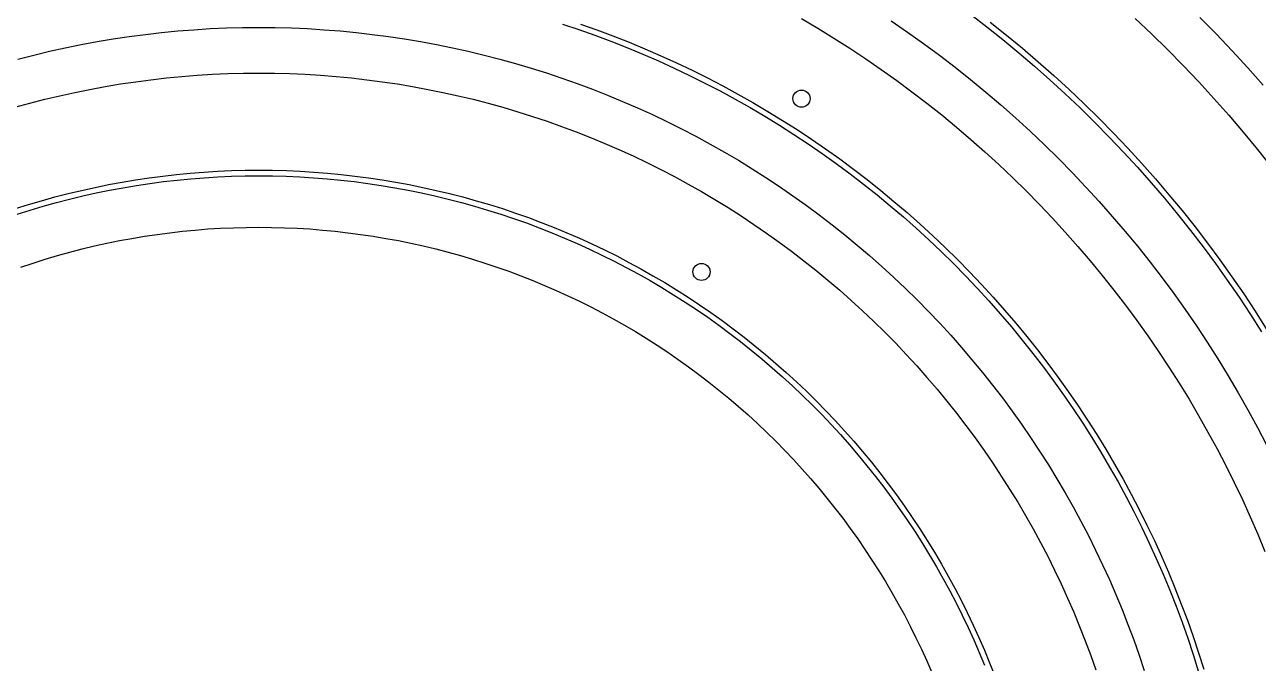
# Model space of a CAD drawing. Header units: metres. Extents: x 9 to 1211, y 9 to 2781.
# Drawn here: x 875 to 1091, y 2537.6 to 2649.5 of the extents above; entities that cross this region are included whole.
import ezdxf

# ---------------------------------------------------------------- set-up
doc = ezdxf.new("R2010")
doc.units = ezdxf.units.M
for name, color, linetype in [('ACIKLIK', 5, 'Continuous'), ('ASKI_DELIK', 6, 'Continuous'), ('CAM_SABLON', 4, 'Continuous'), ('DIS_KENAR_V91_Z3', 1, 'Continuous'), ('LAMBA_T4_Z4', 3, 'Continuous')]:
    doc.layers.add(name, color=color, linetype=linetype)

msp = doc.modelspace()

# ---------------------------------------------------------------- linework, layer by layer
at = {"layer": 'ACIKLIK'}
for points in [[(1080.76, 2650.76), (1083.61, 2647.85), (1086.4, 2644.9), (1089.15, 2641.91), (1091.85, 2638.86)], [(873.81, 2643.44), (876.57, 2644.16), (879.33, 2644.82), (882.11, 2645.44), (884.9, 2646), (887.7, 2646.52), (890.5, 2646.99), (893.31, 2647.41), (896.14, 2647.78), (898.96, 2648.11), (901.79, 2648.38), (904.63, 2648.6), (907.47, 2648.78), (910.31, 2648.9), (913.16, 2648.97), (916, 2649), (918.84, 2648.97), (921.69, 2648.9), (924.53, 2648.78), (927.37, 2648.6), (930.21, 2648.38), (933.04, 2648.11), (935.86, 2647.78), (938.69, 2647.41), (941.5, 2646.99), (944.3, 2646.52), (947.1, 2646), (949.89, 2645.44), (952.67, 2644.82), (955.43, 2644.16), (958.19, 2643.44), (960.93, 2642.68), (963.66, 2641.88), (966.37, 2641.02), (969.07, 2640.12), (971.75, 2639.17), (974.41, 2638.17), (977.06, 2637.13), (979.69, 2636.04), (982.3, 2634.91), (984.89, 2633.73), (987.45, 2632.5), (990, 2631.23), (992.52, 2629.92), (995.02, 2628.56), (997.5, 2627.16), (999.95, 2625.72), (1002.38, 2624.23), (1004.78, 2622.7), (1007.15, 2621.13), (1009.49, 2619.52), (1011.81, 2617.87), (1014.1, 2616.18), (1016.35, 2614.44), (1018.58, 2612.67), (1020.77, 2610.86), (1022.94, 2609.02), (1025.07, 2607.13), (1027.17, 2605.21), (1029.23, 2603.25), (1031.26, 2601.26), (1033.25, 2599.23), (1035.21, 2597.17), (1037.13, 2595.07), (1039.02, 2592.94), (1040.86, 2590.77), (1042.67, 2588.58), (1044.44, 2586.35), (1046.18, 2584.1), (1047.87, 2581.81), (1049.52, 2579.49), (1051.13, 2577.15), (1052.7, 2574.78), (1054.23, 2572.38), (1055.72, 2569.95), (1057.16, 2567.5), (1058.56, 2565.02), (1059.92, 2562.52), (1061.23, 2560), (1062.5, 2557.45), (1063.73, 2554.89), (1064.91, 2552.3), (1066.04, 2549.69), (1067.13, 2547.06), (1068.17, 2544.41), (1069.17, 2541.75), (1070.12, 2539.07), (1071.02, 2536.37)], [(1026.72, 2650.15), (1029.57, 2648.19), (1032.38, 2646.18), (1035.16, 2644.13), (1037.9, 2642.03), (1040.6, 2639.87), (1043.27, 2637.68), (1045.9, 2635.43), (1048.49, 2633.14), (1051.03, 2630.81), (1053.54, 2628.43), (1056.01, 2626.01), (1058.43, 2623.54), (1060.81, 2621.03), (1063.14, 2618.49), (1065.43, 2615.9), (1067.68, 2613.27), (1069.87, 2610.6), (1072.03, 2607.9), (1074.13, 2605.16), (1076.18, 2602.38), (1078.19, 2599.57), (1080.15, 2596.72), (1082.06, 2593.84), (1083.91, 2590.92), (1085.72, 2587.98), (1087.47, 2585), (1089.17, 2581.99), (1090.82, 2578.95), (1092.42, 2575.89)], [(874.33, 2607.03), (876.45, 2607.73), (878.58, 2608.41), (880.72, 2609.04), (882.87, 2609.64), (885.03, 2610.2), (887.21, 2610.72), (889.39, 2611.2), (891.58, 2611.65), (893.77, 2612.05), (895.98, 2612.42), (898.19, 2612.75), (900.4, 2613.04), (902.62, 2613.3), (904.84, 2613.51), (907.07, 2613.69), (909.3, 2613.82), (911.53, 2613.92), (913.77, 2613.98), (916, 2614), (918.23, 2613.98), (920.47, 2613.92), (922.7, 2613.82), (924.93, 2613.69), (927.16, 2613.51), (929.38, 2613.3), (931.6, 2613.04), (933.81, 2612.75), (936.02, 2612.42), (938.23, 2612.05), (940.42, 2611.65), (942.61, 2611.2), (944.79, 2610.72), (946.97, 2610.2), (949.13, 2609.64), (951.28, 2609.04), (953.42, 2608.41), (955.55, 2607.73), (957.67, 2607.03), (959.78, 2606.28), (961.87, 2605.5), (963.95, 2604.68), (966.01, 2603.82), (968.06, 2602.93), (970.09, 2602.01), (972.11, 2601.04), (974.11, 2600.05), (976.09, 2599.02), (978.06, 2597.95), (980, 2596.85), (981.92, 2595.72), (983.83, 2594.55), (985.71, 2593.35), (987.58, 2592.12), (989.42, 2590.85), (991.24, 2589.55), (993.03, 2588.22), (994.8, 2586.86), (996.55, 2585.47), (998.28, 2584.05), (999.97, 2582.6), (1001.65, 2581.12), (1003.3, 2579.61), (1004.92, 2578.07), (1006.51, 2576.51), (1008.07, 2574.92), (1009.61, 2573.3), (1011.12, 2571.65), (1012.6, 2569.97), (1014.05, 2568.28), (1015.47, 2566.55), (1016.86, 2564.8), (1018.22, 2563.03), (1019.55, 2561.24), (1020.85, 2559.42), (1022.12, 2557.58), (1023.35, 2555.71), (1024.55, 2553.83), (1025.72, 2551.92), (1026.85, 2550), (1027.95, 2548.06), (1029.02, 2546.09), (1030.05, 2544.11), (1031.04, 2542.11), (1032.01, 2540.09), (1032.93, 2538.06), (1033.82, 2536.01)]]:
    msp.add_lwpolyline(points, dxfattribs=at)
at = {"layer": 'ASKI_DELIK'}
for centre in [(1011, 2636.52), (993.5, 2606.17)]:
    msp.add_circle(centre, 1.5, dxfattribs=at)
at = {"layer": 'CAM_SABLON'}
for points in [[(1040.58, 2651.32), (1043.44, 2649.12), (1046.27, 2646.87), (1049.06, 2644.57), (1051.8, 2642.22), (1054.51, 2639.83), (1057.17, 2637.39), (1059.79, 2634.9), (1062.37, 2632.37), (1064.9, 2629.79), (1067.39, 2627.17), (1069.83, 2624.51), (1072.22, 2621.8), (1074.57, 2619.06), (1076.87, 2616.27), (1079.12, 2613.44), (1081.32, 2610.58), (1083.47, 2607.67), (1085.56, 2604.73), (1087.61, 2601.75), (1089.6, 2598.74), (1091.55, 2595.69)], [(969.15, 2649.58), (972, 2648.63), (974.83, 2647.63), (977.64, 2646.58), (980.43, 2645.47), (983.21, 2644.33), (985.96, 2643.13), (988.69, 2641.88), (991.4, 2640.59), (994.09, 2639.25), (996.75, 2637.87), (999.39, 2636.43), (1002, 2634.96), (1004.59, 2633.43), (1007.15, 2631.86), (1009.68, 2630.25), (1012.18, 2628.59), (1014.65, 2626.89), (1017.1, 2625.15), (1019.51, 2623.36), (1021.89, 2621.54), (1024.24, 2619.67), (1026.56, 2617.76), (1028.84, 2615.81), (1031.09, 2613.82), (1033.3, 2611.79), (1035.48, 2609.73), (1037.62, 2607.62), (1039.73, 2605.48), (1041.79, 2603.3), (1043.82, 2601.09), (1045.81, 2598.84), (1047.76, 2596.56), (1049.67, 2594.24), (1051.54, 2591.89), (1053.36, 2589.51), (1055.15, 2587.1), (1056.89, 2584.65), (1058.59, 2582.18), (1060.25, 2579.68), (1061.86, 2577.15), (1063.43, 2574.59), (1064.96, 2572), (1066.43, 2569.39), (1067.87, 2566.75), (1069.25, 2564.09), (1070.59, 2561.4), (1071.88, 2558.69), (1073.13, 2555.96), (1074.33, 2553.21), (1075.47, 2550.43), (1076.58, 2547.64), (1077.63, 2544.83), (1078.63, 2542), (1079.58, 2539.15), (1080.48, 2536.29)], [(873.66, 2616.29), (875.95, 2617.01), (878.24, 2617.69), (880.54, 2618.33), (882.86, 2618.93), (885.18, 2619.49), (887.52, 2620.01), (889.86, 2620.48), (892.21, 2620.92), (894.57, 2621.31), (896.93, 2621.67), (899.3, 2621.98), (901.68, 2622.25), (904.06, 2622.48), (906.44, 2622.67), (908.83, 2622.81), (911.22, 2622.92), (913.61, 2622.98), (916, 2623), (918.39, 2622.98), (920.78, 2622.92), (923.17, 2622.81), (925.56, 2622.67), (927.94, 2622.48), (930.32, 2622.25), (932.7, 2621.98), (935.07, 2621.67), (937.43, 2621.31), (939.79, 2620.92), (942.14, 2620.48), (944.48, 2620.01), (946.82, 2619.49), (949.14, 2618.93), (951.46, 2618.33), (953.76, 2617.69), (956.05, 2617.01), (958.34, 2616.29), (960.6, 2615.54), (962.86, 2614.74), (965.1, 2613.9), (967.32, 2613.02), (969.53, 2612.11), (971.72, 2611.16), (973.9, 2610.16), (976.06, 2609.13), (978.2, 2608.07), (980.32, 2606.96), (982.42, 2605.82), (984.5, 2604.64), (986.56, 2603.43), (988.6, 2602.18), (990.62, 2600.9), (992.61, 2599.58), (994.58, 2598.22), (996.53, 2596.83), (998.45, 2595.41), (1000.35, 2593.96), (1002.22, 2592.47), (1004.06, 2590.95), (1005.88, 2589.39), (1007.67, 2587.81), (1009.43, 2586.19), (1011.17, 2584.55), (1012.87, 2582.87), (1014.55, 2581.17), (1016.19, 2579.43), (1017.81, 2577.67), (1019.39, 2575.88), (1020.95, 2574.06), (1022.47, 2572.22), (1023.96, 2570.35), (1025.41, 2568.45), (1026.83, 2566.53), (1028.22, 2564.58), (1029.58, 2562.61), (1030.9, 2560.62), (1032.18, 2558.6), (1033.43, 2556.56), (1034.64, 2554.5), (1035.82, 2552.42), (1036.96, 2550.32), (1038.07, 2548.2), (1039.13, 2546.06), (1040.16, 2543.9), (1041.16, 2541.72), (1042.11, 2539.53), (1043.02, 2537.32)]]:
    msp.add_lwpolyline(points, dxfattribs=at)
at = {"layer": 'DIS_KENAR_V91_Z3'}
for points in [[(1011, 2650.54), (1013.86, 2648.86), (1016.68, 2647.13), (1019.48, 2645.35), (1022.25, 2643.52), (1024.98, 2641.64), (1027.68, 2639.71), (1030.34, 2637.74), (1032.98, 2635.72), (1035.57, 2633.66), (1038.13, 2631.55), (1040.65, 2629.39), (1043.13, 2627.2), (1045.58, 2624.96), (1047.99, 2622.67), (1050.35, 2620.35), (1052.67, 2617.99), (1054.96, 2615.58), (1057.2, 2613.13), (1059.39, 2610.65), (1061.55, 2608.13), (1063.66, 2605.57), (1065.72, 2602.98), (1067.74, 2600.34), (1069.71, 2597.68), (1071.64, 2594.98), (1073.52, 2592.25), (1075.35, 2589.48), (1077.13, 2586.68), (1078.86, 2583.86), (1080.54, 2581), (1082.18, 2578.11), (1083.76, 2575.2), (1085.29, 2572.26), (1086.77, 2569.29), (1088.2, 2566.3), (1089.57, 2563.28), (1090.9, 2560.24), (1092.16, 2557.18)], [(1069.45, 2650.55), (1072.3, 2647.85), (1075.1, 2645.1), (1077.85, 2642.3), (1080.55, 2639.45), (1083.21, 2636.55), (1085.81, 2633.61), (1088.36, 2630.63), (1090.86, 2627.6), (1093.3, 2624.52)], [(873.28, 2635), (875.88, 2635.72), (878.5, 2636.4), (881.13, 2637.03), (883.77, 2637.61), (886.42, 2638.15), (889.08, 2638.65), (891.75, 2639.09), (894.43, 2639.49), (897.11, 2639.84), (899.8, 2640.15), (902.49, 2640.41), (905.19, 2640.62), (907.89, 2640.79), (910.59, 2640.91), (913.29, 2640.98), (916, 2641), (918.71, 2640.98), (921.41, 2640.91), (924.11, 2640.79), (926.81, 2640.62), (929.51, 2640.41), (932.2, 2640.15), (934.89, 2639.84), (937.57, 2639.49), (940.25, 2639.09), (942.92, 2638.65), (945.58, 2638.15), (948.23, 2637.61), (950.87, 2637.03), (953.5, 2636.4), (956.12, 2635.72), (958.72, 2635), (961.32, 2634.23), (963.9, 2633.41), (966.46, 2632.56), (969.01, 2631.65), (971.55, 2630.7), (974.06, 2629.71), (976.56, 2628.68), (979.04, 2627.6), (981.51, 2626.48), (983.95, 2625.31), (986.37, 2624.11), (988.77, 2622.86), (991.15, 2621.57), (993.5, 2620.23), (995.83, 2618.86), (998.14, 2617.45), (1000.42, 2615.99), (1002.67, 2614.5), (1004.9, 2612.97), (1007.11, 2611.4), (1009.28, 2609.79), (1011.43, 2608.14), (1013.54, 2606.46), (1015.63, 2604.74), (1017.69, 2602.98), (1019.72, 2601.19), (1021.71, 2599.36), (1023.67, 2597.5), (1025.6, 2595.6), (1027.5, 2593.67), (1029.36, 2591.71), (1031.19, 2589.72), (1032.98, 2587.69), (1034.74, 2585.63), (1036.46, 2583.54), (1038.14, 2581.43), (1039.79, 2579.28), (1041.4, 2577.11), (1042.97, 2574.9), (1044.5, 2572.67), (1045.99, 2570.42), (1047.45, 2568.14), (1048.86, 2565.83), (1050.23, 2563.5), (1051.57, 2561.15), (1052.86, 2558.77), (1054.11, 2556.37), (1055.31, 2553.95), (1056.48, 2551.51), (1057.6, 2549.04), (1058.68, 2546.56), (1059.71, 2544.06), (1060.7, 2541.55), (1061.65, 2539.01), (1062.56, 2536.46)]]:
    msp.add_lwpolyline(points, dxfattribs=at)
at = {"layer": 'LAMBA_T4_Z4'}
for points in [[(972.32, 2649.57), (975.17, 2648.57), (978, 2647.51), (980.81, 2646.4), (983.6, 2645.25), (986.37, 2644.04), (989.11, 2642.79), (991.84, 2641.49), (994.54, 2640.14), (997.22, 2638.75), (999.87, 2637.31), (1002.5, 2635.82), (1005.1, 2634.29), (1007.68, 2632.71), (1010.22, 2631.09), (1012.74, 2629.42), (1015.23, 2627.71), (1017.69, 2625.96), (1020.11, 2624.16), (1022.51, 2622.33), (1024.87, 2620.45), (1027.2, 2618.53), (1029.5, 2616.56), (1031.76, 2614.56), (1033.99, 2612.52), (1036.18, 2610.45), (1038.33, 2608.33), (1040.45, 2606.18), (1042.52, 2603.99), (1044.56, 2601.76), (1046.56, 2599.5), (1048.53, 2597.2), (1050.45, 2594.87), (1052.33, 2592.51), (1054.16, 2590.11), (1055.96, 2587.69), (1057.71, 2585.23), (1059.42, 2582.74), (1061.09, 2580.22), (1062.71, 2577.68), (1064.29, 2575.1), (1065.82, 2572.5), (1067.31, 2569.87), (1068.75, 2567.22), (1070.14, 2564.54), (1071.49, 2561.84), (1072.79, 2559.11), (1074.04, 2556.37), (1075.25, 2553.6), (1076.4, 2550.81), (1077.51, 2548), (1078.57, 2545.17), (1079.57, 2542.32), (1080.53, 2539.46), (1081.44, 2536.58)], [(1044.06, 2649.91), (1046.9, 2647.65), (1049.7, 2645.34), (1052.46, 2642.98), (1055.18, 2640.57), (1057.86, 2638.12), (1060.49, 2635.62), (1063.08, 2633.08), (1065.62, 2630.49), (1068.12, 2627.86), (1070.57, 2625.18), (1072.98, 2622.46), (1075.34, 2619.7), (1077.65, 2616.9), (1079.91, 2614.06), (1082.12, 2611.18), (1084.28, 2608.26), (1086.38, 2605.3), (1088.44, 2602.31), (1090.44, 2599.28), (1092.39, 2596.22)], [(873.36, 2617.25), (875.65, 2617.97), (877.96, 2618.65), (880.28, 2619.3), (882.61, 2619.9), (884.96, 2620.46), (887.31, 2620.98), (889.67, 2621.46), (892.04, 2621.9), (894.41, 2622.3), (896.79, 2622.66), (899.18, 2622.97), (901.58, 2623.24), (903.97, 2623.47), (906.37, 2623.66), (908.78, 2623.81), (911.18, 2623.92), (913.59, 2623.98), (916, 2624), (918.41, 2623.98), (920.82, 2623.92), (923.22, 2623.81), (925.63, 2623.66), (928.03, 2623.47), (930.42, 2623.24), (932.82, 2622.97), (935.21, 2622.66), (937.59, 2622.3), (939.96, 2621.9), (942.33, 2621.46), (944.69, 2620.98), (947.04, 2620.46), (949.39, 2619.9), (951.72, 2619.3), (954.04, 2618.65), (956.35, 2617.97), (958.64, 2617.25), (960.93, 2616.48), (963.2, 2615.68), (965.45, 2614.83), (967.7, 2613.95), (969.92, 2613.03), (972.13, 2612.07), (974.32, 2611.07), (976.49, 2610.03), (978.65, 2608.96), (980.79, 2607.85), (982.9, 2606.7), (985, 2605.51), (987.07, 2604.29), (989.13, 2603.03), (991.16, 2601.74), (993.17, 2600.41), (995.15, 2599.04), (997.11, 2597.64), (999.05, 2596.21), (1000.96, 2594.74), (1002.85, 2593.25), (1004.7, 2591.71), (1006.54, 2590.15), (1008.34, 2588.55), (1010.12, 2586.93), (1011.86, 2585.27), (1013.58, 2583.58), (1015.27, 2581.86), (1016.93, 2580.12), (1018.55, 2578.34), (1020.15, 2576.54), (1021.71, 2574.7), (1023.25, 2572.85), (1024.74, 2570.96), (1026.21, 2569.05), (1027.64, 2567.11), (1029.04, 2565.15), (1030.41, 2563.17), (1031.74, 2561.16), (1033.03, 2559.13), (1034.29, 2557.07), (1035.51, 2555), (1036.7, 2552.9), (1037.85, 2550.79), (1038.96, 2548.65), (1040.03, 2546.49), (1041.07, 2544.32), (1042.07, 2542.13), (1043.03, 2539.92), (1043.95, 2537.7), (1044.83, 2535.45)]]:
    msp.add_lwpolyline(points, dxfattribs=at)

doc.saveas('drawing.dxf')
